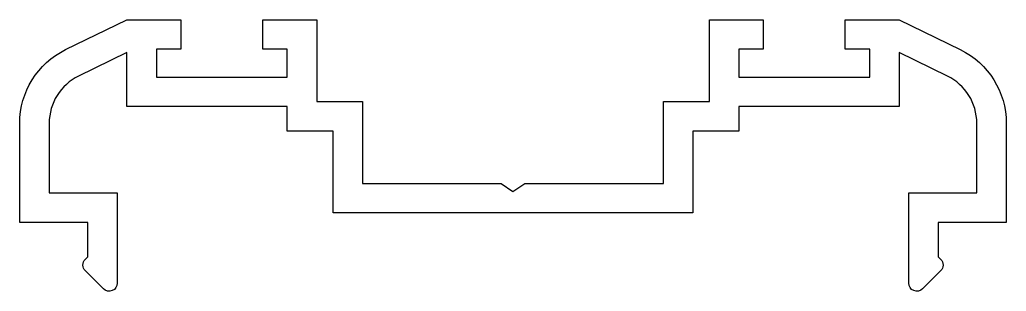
# Model space of a CAD drawing. Extents: x 127.7 to 188, y 214 to 230.6.
import ezdxf

# ---------------------------------------------------------------- set-up
doc = ezdxf.new("R2010")
doc.units = 0
doc.header["$LTSCALE"] = 15
doc.layers.get('0').update_dxf_attribs({"linetype": 'CONTINUOUS'})

msp = doc.modelspace()

# ---------------------------------------------------------------- linework, layer by layer
at = {"color": 0, "linetype": 'BYBLOCK'}
msp.add_lwpolyline([(137.549, 230.624), (137.549, 228.824), (136.049, 228.824), (136.049, 227.124), (144.049, 227.124), (144.049, 228.824), (142.549, 228.824), (142.549, 230.624), (145.849, 230.624), (145.849, 225.624), (148.649, 225.624), (148.649, 220.624), (157.135, 220.624), (157.849, 220.124), (158.563, 220.624), (167.049, 220.624), (167.049, 225.624), (169.85, 225.624), (169.85, 230.624), (173.15, 230.624), (173.15, 228.824), (171.65, 228.824), (171.65, 227.124), (179.65, 227.124), (179.65, 228.824), (178.15, 228.824), (178.15, 230.624), (181.45, 230.624), (185.191, 228.8, -0.286745), (187.999, 224.306), (187.999, 219.365), (187.999, 218.248), (183.835, 218.248), (183.835, 216.148), (183.989, 215.994, -0.414214), (183.989, 215.287), (182.889, 214.187, -0.668179), (182.035, 214.541), (182.035, 220.048), (186.199, 220.048), (186.199, 224.306, 0.286745), (184.402, 227.182), (181.45, 228.622), (181.45, 225.324), (171.65, 225.324), (171.65, 223.824), (168.849, 223.824), (168.849, 218.825), (146.849, 218.825), (146.849, 223.824), (144.049, 223.824), (144.049, 225.324), (134.249, 225.324), (134.249, 228.622), (131.297, 227.182, 0.286745), (129.499, 224.306), (129.499, 220.048), (133.663, 220.048), (133.663, 214.541, -0.668179), (132.81, 214.187), (131.71, 215.287, -0.414214), (131.71, 215.994), (131.863, 216.148), (131.863, 218.248), (127.699, 218.248), (127.699, 219.365), (127.699, 224.306, -0.286745), (130.507, 228.8), (134.249, 230.624)], format="xyb", close=True, dxfattribs=at)

doc.saveas('drawing.dxf')
